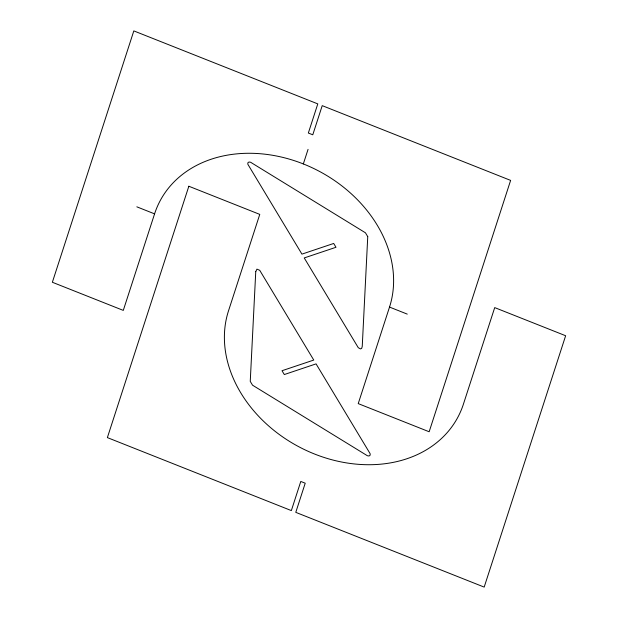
<?xml version="1.0" encoding="UTF-8"?>
<svg xmlns="http://www.w3.org/2000/svg" width="618" height="618" viewBox="0 0 618 618"><rect width="100%" height="100%" fill="white"/><g stroke="black" fill="none" stroke-linecap="round" stroke-linejoin="round"><path stroke-width="0.93" d="M303.33 163.932A126.844 100.904 28.1 0 0 154.577 213.867L123.291 310.398L52.36 282.264L133.82 30.9L317.791 103.886L308.343 133.032L312.778 134.794L322.225 105.647L510.623 180.394L429.162 431.758L358.231 403.616L389.518 307.076A126.844 100.904 28.1 0 0 303.33 163.932L308.058 149.363M136.841 206.829L154.577 213.867M389.518 307.076L407.254 314.114M255.752 271.634L250.251 381.376L252.553 385.199L366.142 454.972C367.594 456.424 371.063 456.517 370.105 453.643L316.061 363.878L284.311 374.539L282.009 370.723L313.766 360.062L259.722 270.305L256.941 269.131L255.752 271.634M367.749 236.624L362.248 346.366L361.692 348.359L360.51 348.923L358.278 347.695L304.234 257.938L335.991 247.277L333.689 243.461L301.939 254.122L247.895 164.357C246.937 161.483 250.406 161.576 251.858 163.028L365.447 232.801L367.749 236.624M188.838 186.242L107.377 437.606L291.348 510.592L300.788 481.453L305.222 483.206L295.775 512.353L484.18 587.1L565.64 335.736L494.709 307.602L463.423 404.133A126.844 100.904 28.1 0 1 314.67 454.068A126.844 100.904 28.1 0 1 228.482 310.924L259.769 214.384L188.838 186.242"/></g></svg>
